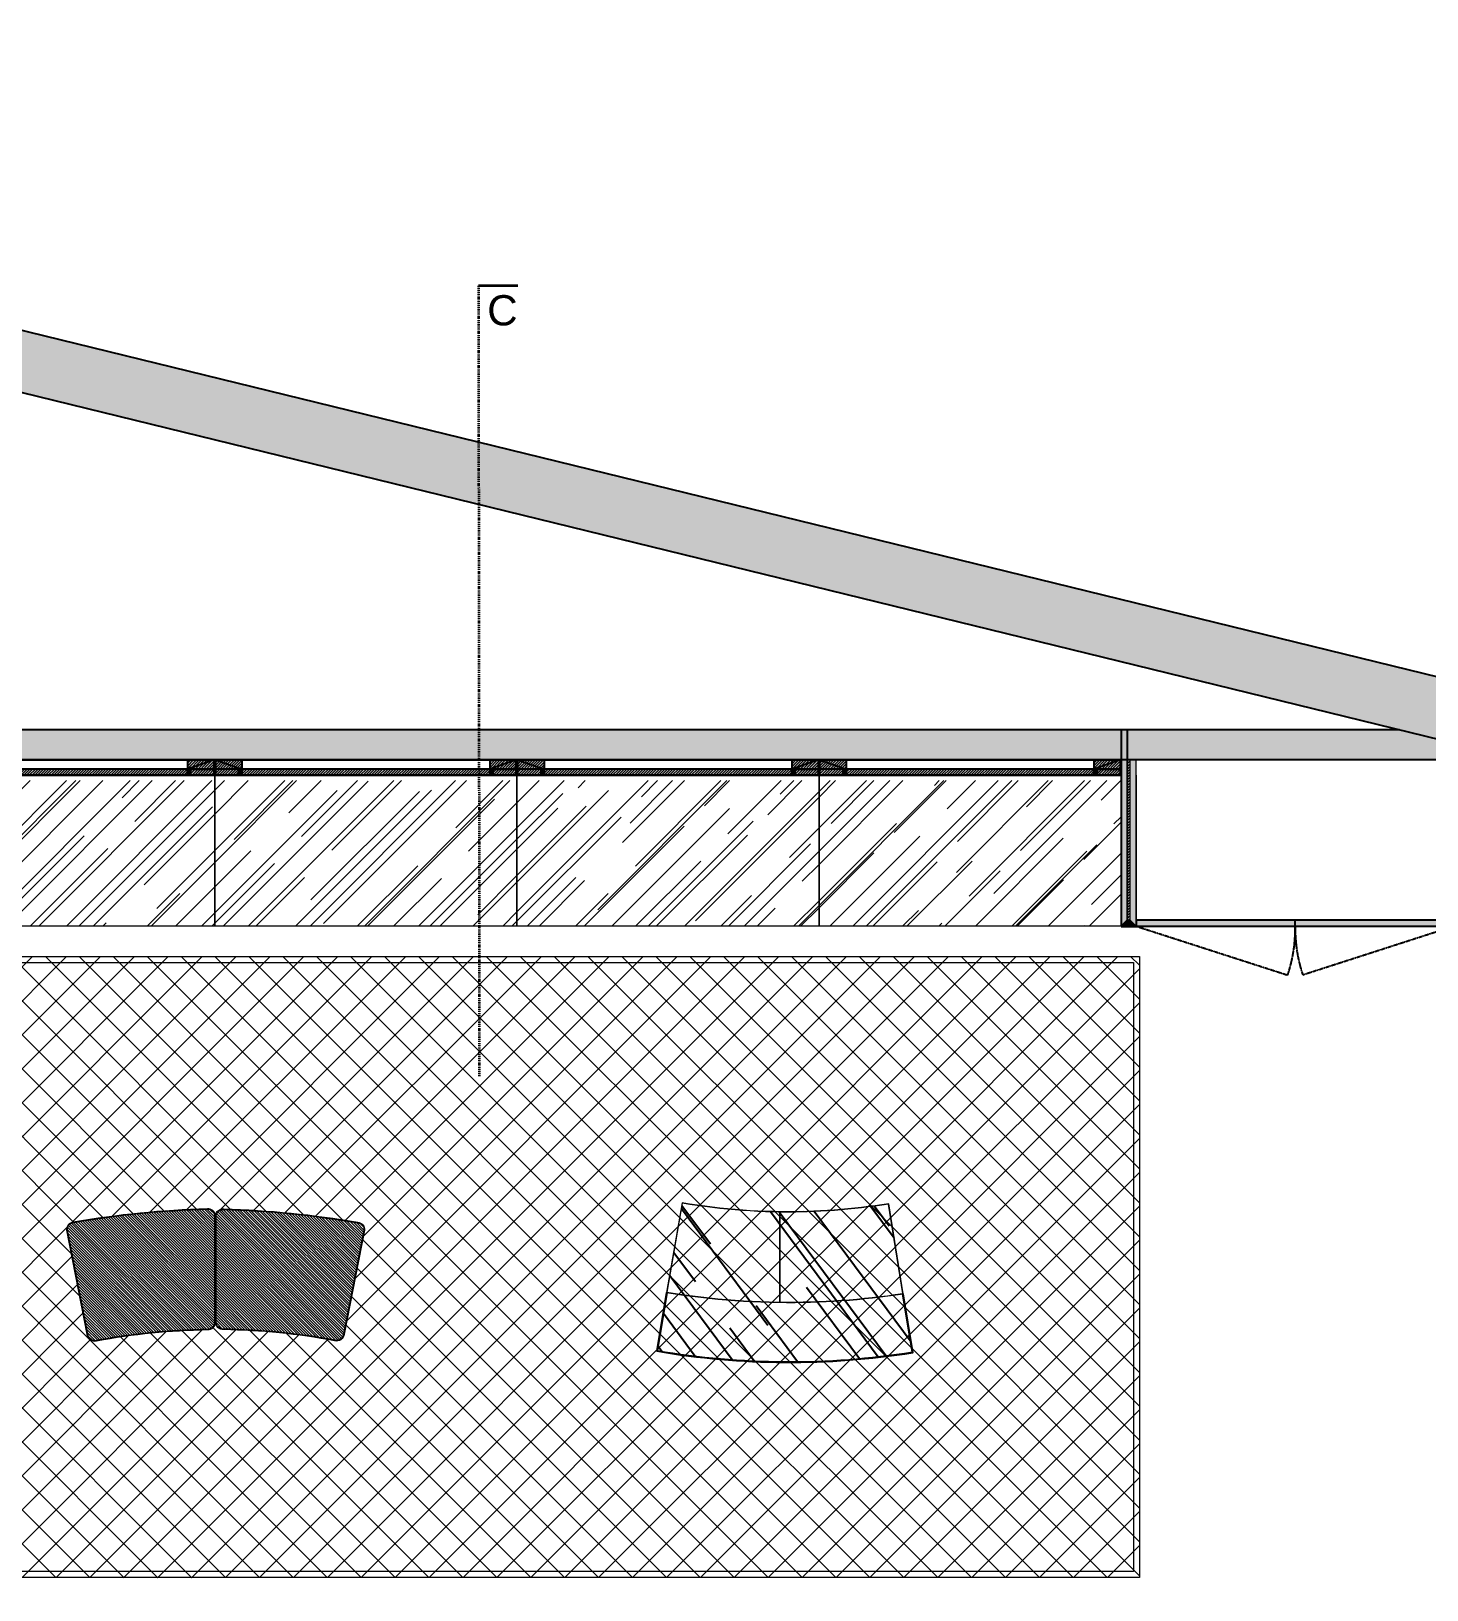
# Model space of a CAD drawing. Header units: millimetres. Extents: x 346472 to 732256, y -34068 to -15883.
# Drawn here: x 690508 to 695127, y -25838 to -20681 of the extents above; entities that cross this region are included whole.
import ezdxf

# ---------------------------------------------------------------- set-up
doc = ezdxf.new("R2010")
doc.units = ezdxf.units.MM
doc.header["$LTSCALE"] = 7
for name, pattern in [('ACAD_ISO04W100', [30, 24, -3, 0, -3]), ('DASH', [0.35, 0.25, -0.1]), ('DASHDOT', [1, 0.5, -0.25, 0, -0.25]), ('TRATTEGGIATA2', [9.524999999999999, 6.35, -3.175])]:
    doc.linetypes.add(name, pattern=pattern)
doc.layers.get('0').update_dxf_attribs({"lineweight": 0})
for name, color, linetype in [('3d floor', 7, 'Continuous'), ('mdf panels', 7, 'Continuous'), ('WALL', 7, 'Continuous'), ('walls', 7, 'Continuous')]:
    doc.layers.add(name, color=color, linetype=linetype)
for name, color, linetype, lineweight in [('black lacquared metal', 1, 'Continuous', 9), ('EA7 FLOOR', 253, 'Continuous', 5), ('EA7 furniture', 7, 'Continuous', 5), ('materials', 1, 'Continuous', 40), ('tatami panel', 253, 'Continuous', 5)]:
    doc.layers.add(name, color=color, linetype=linetype, lineweight=lineweight)
doc.styles.get("Standard").update_dxf_attribs({"font": 'STKaiti.ttf'})

# ---------------------------------------------------------------- blocks, each defined once
blk = doc.blocks.new('parete 100')
at = {"ltscale": 100}
h = blk.add_hatch(color=8, dxfattribs=at)
h.dxf.hatch_style = 1
h.paths.add_polyline_path([(-90, 550), (-2, 550), (-90, 520)], flags=17)
h.paths.add_polyline_path([(-2, 550), (-2, 520), (-90, 520)])
h.paths.add_polyline_path([(-80, 520), (-2, 520), (-2, 500), (-80, 500)])
h.paths.add_polyline_path([(-998, 520), (-90, 520), (-90, 500), (-998, 500)])
h.paths.add_polyline_path([(-998, 550), (-910, 550), (-910, 520)], flags=17)
h.paths.add_polyline_path([(-998, 550), (-910, 520), (-998, 520)])
at = {"layer": 'black lacquared metal'}
h = blk.add_hatch(dxfattribs=at)
h.set_pattern_fill('AR-RROOF', color=256, scale=5, angle=45)
h.set_pattern_definition([(45, (-76560.84168510666, -19870.80230649883), (107.7630734528299, 287.3681958742129), [1905, -254, 635, -127]), (45, (-76486.30555930178, -19706.46361948325), (-209.2399676209112, 29.63484519952821), [381, -41.91, 762, -95.25]), (45, (-76592.27258153041, -19749.56884886437), (406.8056022844328, 527.1410343067594), [1016, -177.8, 508, -127])])
h.paths.add_polyline_path([(0, 550), (-1000, 550), (-1000, 302.3590516981494), (0, 302.3590516981494)])
h.paths.add_polyline_path([(-1000, 481.7048179433623), (-1000, 550), (0, 550), (0, 481.7048179433623)], flags=17)
h.paths.add_polyline_path([(0, 302.3590516981494), (-1000, 302.3590516981494), (-1000, 0), (0, 0)])
at = {"layer": 'mdf panels', "lineweight": 5}
h = blk.add_hatch(dxfattribs=at)
h.set_pattern_fill('ANSI31', color=256, scale=2)
h.set_pattern_definition([(45, (-89860.49032728086, -14184.73489645128), (-4.490128060534576, 4.490128060534577), [])])
h.paths.add_polyline_path([(-920, 520), (-998, 520), (-998, 500), (-920, 500)])
h.paths.add_polyline_path([(-910, 550), (-998, 550), (-910, 520)], flags=17)
h.paths.add_polyline_path([(-998, 550), (-998, 520), (-920, 520), (-910, 520)], flags=17)
h.paths.add_polyline_path([(-2, 550), (-90, 550), (-2, 520)], flags=17)
h.paths.add_polyline_path([(-90, 550), (-90, 520), (-2, 520)], flags=17)
h.paths.add_polyline_path([(-90, 500), (-90, 520), (-910, 520), (-910, 500)])
h.paths.add_polyline_path([(-80, 520), (-80, 500), (-2, 500), (-2, 520)])
at = {"layer": 'black lacquared metal', "color": 0}
blk.add_lwpolyline([(-1000, 550), (0, 550), (0, 0), (-1000, 0)], close=True, dxfattribs=at)
at = {"layer": 'black lacquared metal', "linetype": 'TRATTEGGIATA2'}
blk.add_lwpolyline([(-1000, 550), (0, 550), (0, 500), (-1000, 500)], close=True, dxfattribs=at)
blk.add_lwpolyline([(-1000, 550), (0, 550), (0, 500), (-1000, 500)], close=True, dxfattribs=at)
at = {"layer": 'black lacquared metal'}
for points in [[(-1000, 550), (-998, 550), (-998, 500), (-1000, 500)], [(0, 550), (-2, 550), (-2, 500), (0, 500)]]:
    blk.add_lwpolyline(points, close=True, dxfattribs=at)
at = {"layer": 'mdf panels'}
for p, q in [((-1000, 550), (-1000, 500)), ((-1000, 550), (-1000, 500)), ((-998, 550), (-998, 500)), ((-998, 550), (-910, 520)), ((-2, 550), (-90, 520)), ((-2, 550), (-2, 500)), ((0, 550), (0, 500)), ((0, 550), (0, 500))]:
    blk.add_line(p, q, dxfattribs=at)
for points in [[(-1000, 550), (0, 550), (0, 500), (-1000, 500)], [(-998, 550), (-910, 550), (-910, 520), (-998, 520)], [(-998, 500), (-2, 500), (-2, 520), (-998, 520)], [(-920, 500), (-910, 500), (-910, 520), (-920, 520)], [(-2, 550), (-90, 550), (-90, 520), (-2, 520)], [(-80, 500), (-90, 500), (-90, 520), (-80, 520)]]:
    blk.add_lwpolyline(points, close=True, dxfattribs=at)
for points in [[(-920, 500), (-920, 520), (-910, 520), (-910, 500)], [(-920, 520), (-910, 520), (-910, 500), (-912, 500), (-912, 518.0000000000146), (-918, 518.0000000000146), (-918, 500), (-920, 500), (-920, 520)], [(-918, 500), (-920, 500), (-920, 520), (-910, 520), (-910, 500), (-912, 500)], [(-910, 500), (-910, 520), (-920, 520), (-920, 500)], [(-910, 520), (-920, 520), (-920, 500), (-918, 500), (-918, 518.0000000000146), (-912, 518.0000000000146), (-912, 500), (-910, 500), (-910, 520)], [(-918, 500), (-918, 518.0000000000146), (-912, 518.0000000000146), (-912, 500)], [(-912, 500), (-912, 518.0000000000146), (-918, 518.0000000000146), (-918, 500)], [(-80, 500), (-80, 520), (-90, 520), (-90, 500)], [(-80, 520), (-90, 520), (-90, 500), (-88, 500), (-88, 518.0000000000146), (-82, 518.0000000000146), (-82, 500), (-80, 500), (-80, 520)], [(-82, 500), (-82, 518.0000000000146), (-88, 518.0000000000146), (-88, 500)]]:
    blk.add_lwpolyline(points, dxfattribs=at)

msp = doc.modelspace()

# ---------------------------------------------------------------- hatches: boundary and pattern name
h = msp.add_hatch(color=1)
h.dxf.hatch_style = 1
h.paths.add_polyline_path([(692662.0825219711, -24557.36504265651, 0.03904976413515113), (692984.9717071692, -24587.17979452977), (692984.9717218932, -24588.17989292738, -0.03893108529895069), (692662.8988078183, -24558.51968404357), (692612.2662322384, -24853.24292585332, 0.03732256143798446), (692984.9761043831, -24885.84974970375), (692984.9761191069, -24886.84982991437, -0.03742436870586346), (692611.1099947598, -24854.06714988252), (692611.1112156752, -24854.05997588238)])
h = msp.add_hatch(color=1)
h.dxf.hatch_style = 1
h.paths.add_polyline_path([(692984.9717071692, -24587.17979452977), (692984.9761191069, -24886.84982991437, 0.04092525672939925), (693394.2913850506, -24858.49769277204), (693346.1287696839, -24560.45701887328, -0.04320431662639162)])
h.paths.add_polyline_path([(692985.9717220734, -24588.19212677176), (692985.9761045666, -24885.86220423246, 0.04072601578502549), (693393.1431486795, -24857.66065208553), (693345.3010662429, -24561.60350523618, -0.04296432890415821)], flags=16)
h = msp.add_hatch(color=1)
h.dxf.hatch_style = 1
h.paths.add_polyline_path([(692611.1099947598, -24854.06714988252, 9.958099970364925e-05), (692612.0969098925, -24854.22852119672), (692579.2768701927, -25047.07641182616, 0.04278427269624414), (693023.5188201021, -25084.057857368), (693023.5188201021, -25085.05786039689, -0.0428799766609594), (692578.1233029696, -25047.89427467584)])
h = msp.add_hatch(color=1)
h.dxf.hatch_style = 1
h.paths.add_polyline_path([(693393.3026840487, -24858.64789147649, 9.958334681603993e-05), (693394.2913850506, -24858.49769277204), (693425.7047443723, -25052.88940762004, -0.03869597296316234), (693023.5188201021, -25085.05786039689), (693023.5188201021, -25084.057857368, 0.038599499897759), (693424.557505003, -25052.05854139486)])
at = {"layer": 'EA7 furniture', "lineweight": 5}
h = msp.add_hatch(dxfattribs=at)
h.set_pattern_fill('ANSI31', color=256, scale=2, angle=-2.544443745170813e-14)
h.set_pattern_definition([(44.99999999999996, (60775.26830863755, -160701.7601790213), (-4.490128060534573, 4.490128060534579), [])])
h.paths.add_polyline_path([(694145.5726070496, -23092.92831727558), (694135.5744924776, -23092.92863152524), (694135.5744923223, -23622.24541524269), (694145.5726068944, -23622.24604363805)])
h = msp.add_hatch(color=5, dxfattribs=at)
h.dxf.hatch_style = 1
h.paths.add_polyline_path([(694691.7196294214, -23622.24510110178), (694165.5757491041, -23622.24510110178), (694165.5757491041, -23642.24510110178), (694691.7196294214, -23642.24510110178)])
h.paths.add_polyline_path([(695217.8635097385, -23622.24510110178), (694715.5757491041, -23622.24510110178), (694715.5757491041, -23642.24510110178), (695217.8635097385, -23642.24510110178), (695217.8635097385, -23642.24510100305)])
h.paths.add_polyline_path([(694715.5757491041, -23622.24510110178), (694691.7196294214, -23622.24510110178), (694691.7196294214, -23642.24510110178), (694715.5757491041, -23642.24510110178)])
at = {"layer": 'EA7 furniture'}
h = msp.add_hatch(dxfattribs=at)
h.set_pattern_fill('ANSI37', color=252, scale=25)
h.set_pattern_definition([(45, (516821.8236196244, -16817.73741038972), (-56.1266007566822, 56.12660075668221), []), (135, (516821.8236196244, -16817.73741038972), (-56.12660075668221, -56.1266007566822), [])])
h.paths.add_polyline_path([(694176.1287442932, -25797.71113289217), (694176.1287442932, -23742.24510110178), (688077.8937063625, -23742.24510110178), (688077.8937063625, -25797.71113289217)])
edge = h.paths.add_edge_path(flags=16)
edge.add_line((688427.6163260264, -25026.35624437776), (688600.2573147994, -24451.73016715465))
edge.add_arc((689177.3103104022, -22528.40206645629), 2008.02916877972, 253.2992644947179, 286.2708040428642)
edge.add_line((689739.9150810763, -24456.00602336364), (689927.750656873, -25026.35624437776))
edge.add_arc((689177.6834914497, -22525.8591553369), 2610.572053199824, 253.30247875490278, 286.6975212450972, ccw=False)
edge = h.paths.add_edge_path(flags=0)
edge.add_line((688430.107686843, -25025.01472734563), (688601.5977686592, -24454.21938090349))
edge.add_arc((689177.3103104027, -22528.40206645642), 2010.029168779579, 253.3562528608656, 286.2157085819177)
edge.add_line((689738.6197514418, -24458.46656557169), (689925.2082130287, -25025.0300073125))
edge.add_arc((689177.6834914499, -22525.85915533696), 2608.572053199923, 253.34642669106188, 286.65240218017794, ccw=False)
edge = h.paths.add_edge_path(flags=16)
edge.add_line((690692.4161516775, -24992.21939311169), (690624.769325095, -24648.2158233341))
edge.add_arc((690649.0646274528, -24646.05219606878), 24.39145341299097, 94.54441344370031, 185.0890719011245, ccw=False)
edge.add_arc((691177.0125591477, -27708.0596670363), 3131.478619372997, 91.57394177905348, 99.74194593388972, ccw=False)
edge.add_arc((691093.8761863722, -24601.98382856023), 24.39145341278276, 7.658342432631116, 96.77147426855407, ccw=False)
edge.add_arc((691142.2239669384, -24601.98382856042), 24.39145341289553, 83.22852573299753, 172.3416575669601, ccw=False)
edge.add_arc((691059.0875941631, -27708.05966703627), 3131.478619372969, 80.25805406610652, 88.42605822096027, ccw=False)
edge.add_arc((691587.0355258579, -24646.05219606868), 24.39145341289655, -5.0890719013806915, 85.45558655559432, ccw=False)
edge.add_line((691611.3308282157, -24648.2158233341), (691543.6840016332, -24992.21939311169))
edge.add_arc((691518.5673006253, -24989.64183267603), 25.24861357220787, 254.6849511505333, 354.14062615732024, ccw=False)
edge.add_arc((691109.2129175011, -27184.16929504422), 2207.2193487595, 79.48807257712005, 89.07043043153082)
edge.add_arc((691143.4957602408, -24951.78206293648), 25.50404026569927, 183.8766917631902, 273.42941523248976, ccw=False)
edge.add_arc((691092.6043930699, -24951.78206293657), 25.50404026560668, 266.57058476814893, 356.12330823702274, ccw=False)
edge.add_arc((691126.8872358097, -27184.16929504417), 2207.219348759456, 90.92956956846541, 100.5119274228886)
edge.add_arc((690717.5328526854, -24989.64183267589), 25.24861357232338, 185.8593738429546, 285.3150488489036, ccw=False)
edge = h.paths.add_edge_path(flags=16)
edge.add_line((692611.1099835197, -24854.06714804223), (692662.0825219711, -24557.36504265651))
edge.add_arc((693014.1126948682, -22508.25984540366), 2079.124179080859, 260.251914667573, 271.4018163687543)
edge.add_line((693064.9761191069, -24586.76177326261), (693064.9761191069, -24587.65545670506))
edge.add_arc((693011.2086317345, -22487.8988146073), 2100.444928754861, 271.4668257181252, 279.1522196842839)
edge.add_line((693345.3010662429, -24561.60350523618), (693393.1431486795, -24857.66065208553))
edge.add_arc((693016.7292117518, -22376.47858736608), 2509.572053199292, 271.1015880087663, 278.6264215091557, ccw=False)
edge.add_line((693064.9761191069, -24885.58682060943), (693064.9761191069, -24886.5870053904))
edge.add_arc((693016.7292117528, -22376.47858736658), 2510.572053198892, 260.70228502066766, 271.101149175019, ccw=False)
edge = h.paths.add_edge_path(flags=16)
edge.add_line((692612.2662322384, -24853.24292585332), (692662.8988078183, -24558.51968404357))
edge.add_arc((693014.112694868, -22508.25984540285), 2080.124179081521, 260.2794590720471, 269.1973030273408)
edge.add_line((692984.9717218933, -24588.1798929272), (692984.9717071692, -24587.17979452977))
edge.add_arc((693011.2086317338, -22487.89881460963), 2099.444928752614, 269.2839516024765, 279.1794976104705)
edge.add_line((693346.1287696839, -24560.45701887328), (693394.2913850506, -24858.49769277204))
edge.add_arc((693016.7292117522, -22376.47858736424), 2510.572053201261, 269.27531786989937, 278.64946463650904, ccw=False)
edge.add_arc((693023.3653262111, -22377.57141591299), 2509.572053198592, 260.57174698786554, 269.1235058045839, ccw=False)
edge = h.paths.add_edge_path(flags=16)
edge.add_line((693425.7047443723, -25052.88940762004), (693425.545214932, -25051.90220974837))
edge.add_arc((693017.0948110047, -22474.49371120321), 2609.572053199767, 260.31963306406647, 279.0049660535705, ccw=False)
edge.add_line((692578.2910768284, -25046.9084490933), (692578.1233029696, -25047.89427467584))
edge.add_arc((693017.0948110045, -22474.49371120354), 2610.572053199437, 260.3196414744893, 279.005032926214)
h.paths.add_polyline_path([(690723.3094452391, -25798.68951459549), (691139.8169486497, -25798.68951459549), (691139.8169486497, -25797.71113289217), (690723.3094452391, -25797.71113289217)])
at = {"layer": 'EA7 furniture', "ltscale": 100}
h = msp.add_hatch(dxfattribs=at)
h.set_pattern_fill('ANSI31', color=8, scale=50, angle=270)
h.set_pattern_definition([(314.9999999999999, (515236.8619963636, 472592.2713021546), (4.419417382415924, 4.41941738241592), [])])
edge = h.paths.add_edge_path()
edge.add_arc((691092.6043930699, -24951.78206293655), 23.50404026566379, 266.3888623895078, 364.0383276784607)
edge.add_line((691116.0500766553, -24950.12681974603), (691116.0500766556, -24598.87002451175))
edge.add_arc((691093.8761863724, -24601.98382856039), 22.39145341297336, 7.993581576386425, 96.99883504921961)
edge.add_arc((691177.0125591472, -27708.05966703569), 3129.478619372396, 91.57224445593963, 99.74364325531364)
edge.add_arc((690649.0646274568, -24646.05219606396), 22.3914534172886, 94.31705244148249, 184.8250112902092)
edge.add_line((690626.7525240555, -24647.93560466245), (690694.3966807334, -24991.92559720743))
edge.add_arc((690717.5328526855, -24989.64183267594), 23.24861357228579, 185.637386898788, 285.5174645329459)
edge.add_arc((691126.8872358396, -27184.16929504346), 2209.219348764273, 90.92755472682978, 100.51414827279041, ccw=False)
edge = h.paths.add_edge_path()
edge.add_arc((691143.4957602409, -24951.78206293665), 23.5040402655548, 175.9616723212716, 273.61113761022466, ccw=False)
edge.add_line((691120.0500766556, -24950.12681974603), (691120.0500766553, -24598.87002451175))
edge.add_arc((691142.2239669386, -24601.98382856039), 22.39145341297336, 83.00116495078038, 172.0064184236136, ccw=False)
edge.add_arc((691059.0875941637, -27708.05966703569), 3129.478619372396, 80.25635674468629, 88.42775554406029, ccw=False)
edge.add_arc((691587.0355258541, -24646.05219606396), 22.3914534172886, -4.825011290209318, 85.68294755851753, ccw=False)
edge.add_line((691609.3476292554, -24647.93560466245), (691541.7034725773, -24991.92559720743))
edge.add_arc((691518.5673006253, -24989.64183267604), 23.24861357216029, 254.4825354672658, 354.3626131014247, ccw=False)
edge.add_arc((691109.2129174712, -27184.16929504485), 2209.21934876566, 79.48585172721329, 89.07244527317377)
at = {"layer": 'WALL', "lineweight": 5}
h = msp.add_hatch(color=8, dxfattribs=at)
h.dxf.hatch_style = 1
h.paths.add_polyline_path([(694135.5757492906, -23622.24604363805), (694115.5757492906, -23642.24510100305), (694115.5740835329, -23092.24509732657), (694135.5741823069, -23092.24509732657)])
h = msp.add_hatch(color=8, dxfattribs=at)
h.dxf.hatch_style = 1
h.paths.add_polyline_path([(694145.5726068944, -23622.24604363805), (694165.5726068944, -23642.24510100305), (694165.5726068944, -23092.92849030896), (694145.5726068944, -23092.92849030896)])
h = msp.add_hatch(color=10, dxfattribs=at)
h.dxf.hatch_style = 1
h.paths.add_polyline_path([(694115.5726068944, -23642.24510100305), (694165.5726068944, -23642.24510100305), (694145.5726068944, -23622.24604363805), (694135.5748065512, -23622.24507480442)])
at = {"layer": 'walls', "true_color": 0x939598}
h = msp.add_hatch(color=252, dxfattribs=at)
h.dxf.hatch_style = 1
h.paths.add_polyline_path([(685384.4867671288, -18414.77567868239), (685106.9470200024, -18516.89614513346), (685788.3455743538, -20785.95035421962), (686079.1546154587, -27780.17193334847), (686278.9188811645, -27771.60263805432), (685988.172983218, -20777.64332908298), (691115.5757491041, -22032.56633234017), (691115.5757491041, -21826.66327552677), (686035.7192961088, -20583.37715052765)])
h.paths.add_polyline_path([(691115.5757491041, -21826.66327552677), (691115.5757491041, -22032.56633234017), (698008.3930658245, -23719.57150883072), (697871.3640524533, -24279.44737859455), (697852.678565199, -24355.79308226788), (697949.8116522254, -24379.56624791137), (698046.944720417, -24403.33949051111), (698250.2052911712, -23572.85157803881)])
h.paths.add_polyline_path([(697803.2697752296, -25398.95362167151), (697840.1181981538, -25248.39727068498), (697645.852024101, -25200.85093939801), (697561.4572672315, -25545.67347529816), (699950.9312417168, -26130.49321677082), (699419.5687701371, -28301.73061766943), (699627.1052580585, -28301.73061766943), (700197.1076425104, -25990.04508624635)])
h.paths.add_polyline_path([(699627.1052580585, -28301.73061766943), (699419.5687701371, -28301.73061766943), (699379.0840121045, -28467.15822219196), (699574.2092026896, -28516.25436213275)])
h.paths.add_polyline_path([(699379.7471140674, -28467.32506762421), (699357.4806022091, -28555.43342802751), (699333.9348517327, -28651.64536771274), (699332.829096349, -28655.95520061195), (700736.3634845677, -29004.55281792561), (700786.8988152682, -28821.38348844065)])
at = {"layer": 'walls'}
h = msp.add_hatch(dxfattribs=at)
h.set_pattern_fill('AR-CONC', color=256, scale=0.5)
h.set_pattern_definition([(49.99999999999999, (0, 0), (91.092334498002, -7.969542769451543), [9.525, -104.775]), (355, (0, 0), (-17.62171071248467, 95.52842261951757), [7.62, -83.820292085]), (100.4514447, (7.5910035, -0.66412675), (73.47062354517664, 87.55887595609755), [8.095004399999999, -89.04512229999999]), (46.18420000000002, (0, 25.4), (135.539520446065, -21.02116396636357), [14.2875, -157.1625]), (96.63555760999996, (11.29495, 23.64825), (118.7020670257515, 123.7130622988608), [12.14251157, -133.56780408]), (351.1841511700001, (0, 25.4), (118.7020670324885, 123.7130622927663), [11.429983535, -125.72986596]), (21, (12.7, 19.05), (75.80719563456624, -51.1325990935438), [9.525, -104.775]), (326.0000000000001, (12.7, 19.05), (30.90101417382354, 92.09398306115963), [7.62, -83.82]), (71.45144499999999, (19.0172663, 14.78895005), (106.7082096393581, 40.96138444295262), [8.0950044, -89.04496879999999]), (37.50000000000001, (0, 0), (1.544301625295908, 42.27751943657655), [0, -82.804, 0, -85.09, 0, -84.1375]), (7.499999999999999, (0, 0), (33.40983125515287, 50.09028740905975), [0, -48.514, 0, -80.899, 0, -32.0675]), (327.5, (-28.321, 0), (67.7952975834357, -2.864371996336722), [0, -31.75, 0, -99.06, 0, -131.445]), (317.5, (-41.021, 0), (74.06459069300902, 12.71324551666651), [0, -41.275, 0, -65.786, 0, -93.345])])
h.paths.add_polyline_path([(695217.8635097385, -23036.59420217159), (695036.6605969704, -22992.24510110178), (691115.5757491041, -22992.24510110178), (691115.5757491041, -23092.24510110178), (695217.8635097385, -23092.24510110178)])
h.paths.add_polyline_path([(691115.5757491041, -22992.24510110178), (688115.5757491041, -22992.24510110178), (688085.5742275903, -22992.24508115122), (688085.5742275903, -23092.24508115115), (691115.5757491041, -23092.24510110178)])
h.paths.add_polyline_path([(688165.5757491041, -21310.55890896411), (688085.5757491041, -21286.08408105306), (688085.5757491041, -22252.24510110184), (688165.5757491041, -22252.24510110184)])
h = msp.add_hatch(dxfattribs=at)
h.set_pattern_fill('AR-RROOF', color=253, scale=10, angle=306.5420729669511)
h.set_pattern_definition([(306.5420729669511, (715040.1944332973, 15185.07707959556), (536.7853770080671, -297.7161383437373), [3809.999999999981, -507.9999999999976, 1269.999999999991, -253.9999999999988]), (306.5420729669511, (715343.3711438815, 14989.28322228804), (120.1764180035091, 405.211032618617), [761.9999999999952, -83.8199999999994, 1523.99999999999, -190.4999999999988]), (306.5420729669511, (715289.2702200604, 15211.59240437826), (923.1473602909126, -959.8295804922458), [2031.99999999999, -355.5999999999976, 1015.999999999995, -253.9999999999988])])
edge = h.paths.add_edge_path()
edge.add_line((692579.2768701927, -25047.07641182616), (692662.8988078183, -24558.51968404368))
edge.add_arc((693013.6951503346, -22433.13166970396), 2154.143051290112, 260.6277984889957, 278.8818175262157)
edge.add_line((693346.2880634184, -24561.44420304775), (693425.5452149322, -25051.90220974848))
edge.add_arc((693017.6152279528, -22383.23162432943), 2699.668418113097, 260.65565997603574, 278.69089514808104, ccw=False)

# ---------------------------------------------------------------- linework, layer by layer
at = {"color": 1, "linetype": 'ACAD_ISO04W100', "lineweight": 35}
msp.add_line((692118.7815257283, -21522.70001630855, 2.343154522085872), (691988.2024492321, -21522.70001630855, 2.343154522085872), dxfattribs=at)
at = {"color": 1, "linetype": 'DASHDOT', "lineweight": 35}
msp.add_line((691988.2024492321, -21522.70001630855, 2.343154522085872), (691991.0818210274, -24140.10962883171, 2.343154522085872), dxfattribs=at)
at = {"layer": 'black lacquared metal'}
for points in [[(691091.0787705902, -24977.24043181438, 0.4520747953428755), (691118.0500766553, -24950.05774952522), (691118.0500766553, -24598.73328580991, 0.4096871684210824), (691091.0002001505, -24577.76252176559, 0.03565473875984462), (690647.1320476369, -24621.7374241214, 0.4170005784800991), (690624.769325095, -24648.2158233341), (690692.4161516775, -24992.21939311169, 0.4634193446856209), (690724.2016776833, -25013.99381946288, -0.04183530468342322), (691091.0787705902, -24977.24043181438, -0.9207013772447017)], [(691145.0213827207, -24977.24043181438, -0.4520747953428755), (691118.0500766553, -24950.05774952522), (691118.0500766553, -24598.73328580991, -0.4096871684210824), (691145.0999531604, -24577.76252176559, -0.03565473875984462), (691588.968105674, -24621.7374241214, -0.4170005784800991), (691611.3308282157, -24648.2158233341), (691543.6840016332, -24992.21939311169, -0.4634193446856209), (691511.8984756276, -25013.99381946288, 0.04183530468342322), (691145.0213827207, -24977.24043181438, 0.9207013772447017)]]:
    msp.add_lwpolyline(points, format="xyb", dxfattribs=at)
at = {"layer": 'black lacquared metal', "color": 0, "lineweight": 5}
for points in [[(693064.9761191069, -24587.65643237808), (693064.9761191069, -24586.76177326261, -0.04868904381276981), (692662.0825219711, -24557.36504265651), (692611.1099835197, -24854.06714804223, 0.04540476800142847), (693064.9761191069, -24886.58700539041), (693064.9761191069, -24885.58682060949)], [(693063.9845601192, -24587.78608891505, -0.04844614038620695), (692662.8988078183, -24558.51968404357), (692612.2662322384, -24853.24292585332, 0.04520623460782253), (693063.9761191069, -24885.60584997045), (693063.9761191069, -24885.58682060949)]]:
    msp.add_lwpolyline(points, format="xyb", dxfattribs=at)
for points in [[(692984.9717071692, -24587.17979452977), (692984.9761191069, -24886.84982991437, 0.04092525672939924), (693394.2913850506, -24858.49769277204), (693346.1287696839, -24560.45701887328, -0.04320431662639162)], [(692985.9717220734, -24588.19212677176), (692985.9761045666, -24885.86220423246, 0.04072601578502549), (693393.1431486795, -24857.66065208553), (693345.3010662429, -24561.60350523618, -0.04296432890415822)]]:
    msp.add_lwpolyline(points, format="xyb", close=True, dxfattribs=at)
at = {"layer": 'EA7 FLOOR', "color": 0}
msp.add_line((694115.5757490932, -23642.24510110178), (694115.5757491041, -23092.24509729201), dxfattribs=at)
at = {"layer": 'EA7 FLOOR', "elevation": 1.015860195670497}
for points in [[(688077.8937063625, -23742.24510110178), (694176.1287442932, -23742.24510110178), (694176.1287442932, -25797.71113289217), (688077.8937063625, -25797.71113289217)], [(688097.8937063625, -23762.24510110178), (694156.1287442932, -23762.24510110178), (694156.1287442932, -25777.71113289217), (688097.8937063625, -25777.71113289217)]]:
    msp.add_lwpolyline(points, close=True, dxfattribs=at)
at = {"layer": 'EA7 furniture', "lineweight": 9}
msp.add_lwpolyline([(694115.5757491041, -23092.24510110178), (694115.5757491041, -23642.24510110178), (694165.5757491041, -23642.24510110178), (694165.5757491041, -23092.24510110178)], close=True, dxfattribs=at)
at = {"layer": 'materials', "color": 10, "lineweight": 40}
for points in [[(694165.5757491041, -23642.24510110178), (694115.5757491041, -23642.24510110178)], [(694165.5757490932, -23642.24510110178), (694115.5757490932, -23642.24510110178)]]:
    msp.add_lwpolyline(points, dxfattribs=at)
at = {"layer": 'mdf panels'}
for points in [[(692611.1110843823, -24854.06074735019), (692578.1233029696, -25047.89427467584, 0.08171153213269927), (693425.7047443723, -25052.88940762004), (693394.2913850506, -24858.49769277204)], [(692612.0969098925, -24854.22852119672), (692579.2768701927, -25047.07641182616, 0.08151839627421784), (693424.557505003, -25052.05854139486), (693393.3041917596, -24858.65722147198)]]:
    msp.add_lwpolyline(points, format="xyb", dxfattribs=at)
at = {"layer": 'tatami panel'}
for points in [[(691091.1240023114, -24975.23943602077, 0.4538803889152858), (691116.0500766553, -24950.12681974603), (691116.0500766556, -24598.87002451175, 0.4091375608709738), (691091.1478065222, -24579.75922216701, 0.0356695695285156), (690647.3790994487, -24623.72427225827, 0.4168126134666201), (690626.7525240555, -24647.93560466245), (690694.3966807334, -24991.92559720743, 0.4656707743207301), (690723.752602895, -25012.04300988528, -0.04185381873513264)], [(691144.9761509993, -24975.23943602077, -0.4538803889152858), (691120.0500766556, -24950.12681974603), (691120.0500766553, -24598.87002451175, -0.4091375608709738), (691144.9523467887, -24579.75922216701, -0.0356695695285156), (691588.7210538622, -24623.72427225827, -0.4168126134666201), (691609.3476292554, -24647.93560466245), (691541.7034725773, -24991.92559720743, -0.4656707743207301), (691512.3475504159, -25012.04300988528, 0.04185381873513264)]]:
    msp.add_lwpolyline(points, format="xyb", close=True, dxfattribs=at)
at = {"layer": 'WALL'}
for p, q in [((694115.5757490932, -22992.24510110184), (694115.5741780925, -23642.24667212712)), ((694135.574177668, -22992.24510110185, 0.002914267722800901), (694135.574806552, -23622.24572949222)), ((694135.574806552, -23622.24572949222), (694115.5741780925, -23642.24667212712))]:
    msp.add_line(p, q, dxfattribs=at)
at = {"layer": 'WALL', "lineweight": 5}
for p in [(694165.5726068944, -23142.24667212712), (694145.5726068944, -23622.24604363805)]:
    msp.add_line(p, (694165.5726068944, -23642.24510100305), dxfattribs=at)
at = {"layer": 'WALL'}
for points in [[(686035.7192961088, -20583.37715052765), (698250.2052911712, -23572.85157803881)], [(685988.172983218, -20777.64332908297), (698008.3927813289, -23719.57143920091)]]:
    msp.add_lwpolyline(points, dxfattribs=at)
at = {"layer": 'WALL', "lineweight": 5}
for points in [[(694135.5748065512, -23622.24507482501), (694145.5726068944, -23622.24604363805), (694145.5726085602, -23092.92847441614)], [(694115.5726068944, -23642.24510100305), (694165.5726068944, -23642.24667207776), (694165.5726068944, -23142.24667212712)]]:
    msp.add_lwpolyline(points, dxfattribs=at)
at = {"layer": 'walls'}
for p, q in [((695036.6605969704, -22992.24510110178, 1.015860195670497), (688065.5757491041, -22992.24510110184)), ((695217.8635097385, -23092.24510110178, 1.015860195670497), (688085.5742775017, -23092.24507645085, 0.002451686119457008)), ((694691.7196294214, -23642.24510110178), (694691.7196294214, -23622.24510110178))]:
    msp.add_line(p, q, dxfattribs=at)
at = {"layer": 'walls', "linetype": 'DASH'}
for p, q in [((694165.5757491041, -23642.24510110178), (694666.7849865083, -23803.9619715122)), ((695217.8635097385, -23642.24510110178), (694716.6542723343, -23803.9619715122))]:
    msp.add_line(p, q, dxfattribs=at)
at = {"layer": 'walls'}
msp.add_lwpolyline([(694165.5757491041, -23642.24510110178), (695217.8635097385, -23642.24510110178), (695217.8635097385, -23622.24510110178), (694165.5757491041, -23622.24510110178)], close=True, dxfattribs=at)
at = {"layer": 'walls', "linetype": 'DASH'}
for centre, start, end in [((694209.8312871665, -23650.72490629923), 341.4613880843178, 1.00813168987712), ((695173.6079716762, -23650.72490629923), 178.9918683101229, 198.5386119151571)]:
    msp.add_arc(centre, 481.9629461870665, start, end, dxfattribs=at)

# ---------------------------------------------------------------- block references
at = {"layer": '3d floor'}
for p in [(691115.5757491041, -23642.24510110178), (692115.5757491041, -23642.24510110178), (693115.5757491041, -23642.24510110178), (694115.5757491041, -23642.24510110178)]:
    msp.add_blockref('parete 100', p, dxfattribs=at)

# ---------------------------------------------------------------- texts
at = {"layer": 'mdf panels', "insert": (692017.4470738948, -21553.68724443901, 2.343154522085872), "char_height": 99.99999999999999, "attachment_point": 1, "rotation": 359.5825551485553}
msp.add_mtext_dynamic_manual_height_columns('{\\f@Arial Unicode MS|b0|i0|c0|p34;\\C1;C}', width=127.4050140035179, gutter_width=12.5, heights=[0], dxfattribs=at)

doc.saveas('drawing.dxf')
